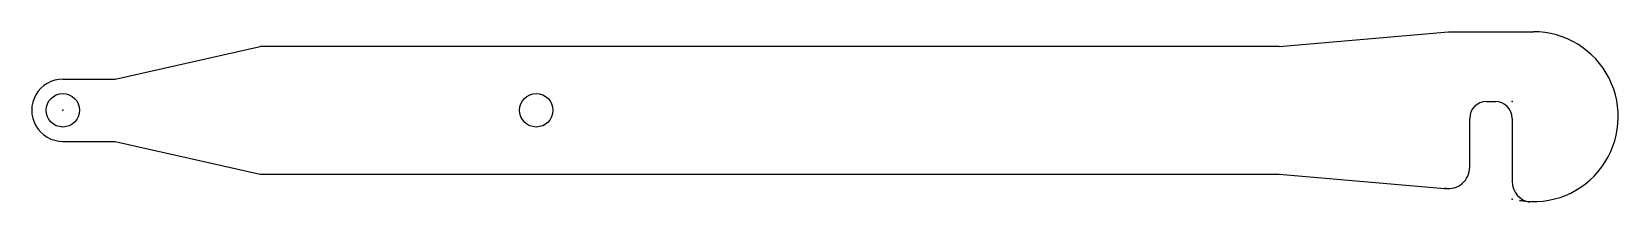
# Model space of a CAD drawing. Header units: centimetres. Extents: x -0.9 to 46.5, y -2.7 to 2.3.
import ezdxf

# ---------------------------------------------------------------- set-up
doc = ezdxf.new("R2010")
doc.units = ezdxf.units.CM
doc.header["$MEASUREMENT"] = 0
doc.layers.add('LiftingArm v5_Sketch1', color=7, linetype='Continuous')

msp = doc.modelspace()

# ---------------------------------------------------------------- linework, layer by layer
at = {"layer": 'LiftingArm v5_Sketch1'}
for p, q in [((1.57, 0.93), (5.906, 1.905)), ((36.386, 1.905), (5.906, 1.905)), ((36.386, 1.905), (41.447, 2.348)), ((41.447, 2.348), (43.987, 2.348)), ((0, 0.93), (1.57, 0.93)), ((42.582, 0.259), (42.852, 0.259)), ((42.082, -1.704), (42.082, -0.241)), ((43.352, -0.241), (43.352, -2.123)), ((0, -0.93), (1.57, -0.93)), ((1.57, -0.93), (5.906, -1.905)), ((5.906, -1.905), (36.386, -1.905)), ((36.386, -1.905), (41.447, -2.348)), ((41.447, -2.348), (41.343, -2.331)), ((43.883, -2.75), (43.573, -2.698))]:
    msp.add_line(p, q, dxfattribs=at)
for centre in [(0, 0), (14.161, 0)]:
    msp.add_circle(centre, 0.5, dxfattribs=at)
for centre, radius, start, end in [((43.987, -0.192), 2.54, 260.6374, 90), ((0, 0), 0.93, 89.9843, 270.0157), ((0, 0), 0.93, 89.9843, 270.0157), ((42.582, -0.241), 0.5, 90, 180), ((42.852, -0.241), 0.5, 360, 90), ((41.447, -1.704), 0.635, 260.6374, 0), ((43.987, -2.123), 0.635, 180, 260.6374)]:
    msp.add_arc(centre, radius, start, end, dxfattribs=at)
for p in [(0, 0), (0, 0), (43.352, 0.259), (43.352, -2.662)]:
    msp.add_point(p, dxfattribs=at)

doc.saveas('drawing.dxf')
